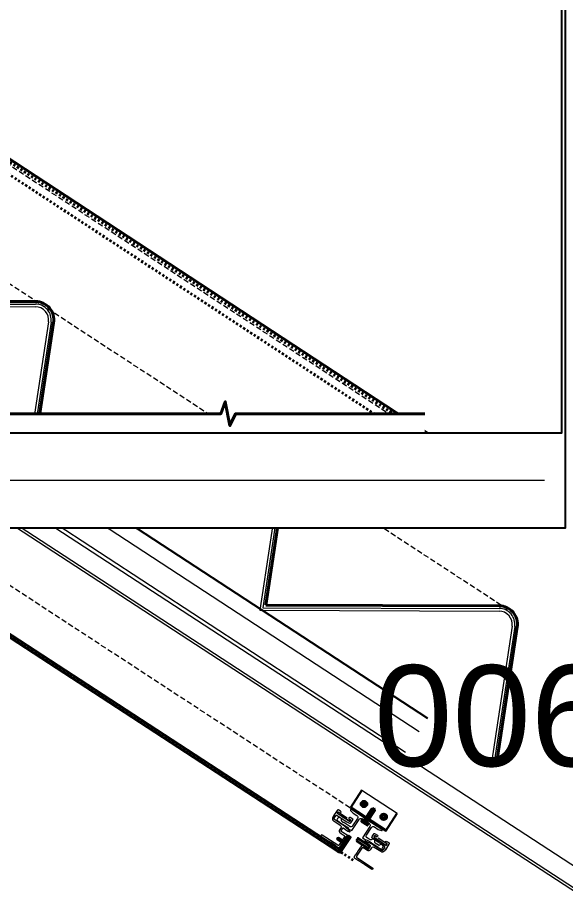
# Model space of a CAD drawing. Header units: inches. Extents: x -301 to 39679, y -468 to 370.
# Drawn here: x 607.63 to 633.7, y -17.23 to 24.51 of the extents above; entities that cross this region are included whole.
import ezdxf
from ezdxf.enums import TextEntityAlignment as Align

# ---------------------------------------------------------------- set-up
doc = ezdxf.new("R2010")
doc.units = ezdxf.units.IN
doc.header["$MEASUREMENT"] = 0
for name, pattern in [('DASHED', [0.75, 0.5, -0.25]), ('DASHED2', [0.375, 0.25, -0.125]), ('HIDDEN', [0.375, 0.25, -0.125]), ('HIDDEN2', [0.1875, 0.125, -0.0625])]:
    doc.linetypes.add(name, pattern=pattern)
doc.layers.get('Defpoints').update_dxf_attribs({"color": 3})
doc.layers.add('NSE-Border', color=156, linetype='Continuous', plot=False)
doc.layers.add('NSE-Construction', color=86, linetype='Continuous', plot=False)
for name, color, linetype, lineweight in [('NSE-By_Others', 252, 'Continuous', 0), ('NSE-By_Others_Hidden', 252, 'HIDDEN', 0), ('NSE-Furring 01', 30, 'Continuous', 18), ('NSE-Hardware', 111, 'Continuous', 25), ('NSE-Notes', 11, 'Continuous', 40), ('NSE-Panels 01', 1, 'Continuous', 40), ('NSE-Title', 51, 'Continuous', 9)]:
    doc.layers.add(name, color=color, linetype=linetype, lineweight=lineweight)
doc.layers.add('NSE-Detail Border', color=7, linetype='Continuous')
doc.layers.add('Wipeouts', color=7, linetype='Continuous')
doc.styles.add('004 - NSSM - Standard', font='arial.ttf', dxfattribs={"height": 0.4})
doc.styles.add('008 - NSSM - Standard', font='arial.ttf', dxfattribs={"height": 0.8})
doc.styles.add('048 - NSSM - Standard', font='arial.ttf', dxfattribs={"height": 4.8})
doc.styles.add('3_0-0_TEXT', font='simplex.shx', dxfattribs={"width": 0.7, "height": 0.375})
doc.dimstyles.new('$$$FASTENER$$$', dxfattribs={"dimtxt": 0.375, "dimasz": 0, "dimexe": 0, "dimexo": 0, "dimgap": 0, "dimtad": 0, "dimtih": 1, "dimtoh": 1, "dimdec": 4, "dimzin": 3, "dimdsep": 46, "dimlunit": 4, "dimtxsty": '3_0-0_TEXT', "dimblk": 'NONE', "dimcen": 0, "dimclrd": 256, "dimclre": 256, "dimclrt": 256, "dimadec": 0, "dimazin": 0, "dimtfac": 0.375, "dimtdec": 4, "dimtofl": 0, "dimtmove": 1, "dimatfit": 3, "dimldrblk": 'NONE', "dimfxl": 1, "dimtolj": 1, "dimtzin": 0, "dimarcsym": 0})

# ---------------------------------------------------------------- blocks, each defined once
blk = doc.blocks.new('*U338')
blk.add_wipeout([(32.646, 1.129), (32.646, 0), (0, 0), (0, 11.312), (32.688, 11.312), (32.688, 0), (32.646, 0), (32.646, 11.271), (0.042, 11.271), (0.042, 1.129)])
at = {"layer": 'Defpoints', "ltscale": 0.0625}
blk.add_lwpolyline([(0.042, 1.129), (32.646, 1.129), (32.646, 11.271), (0.042, 11.271)], close=True, dxfattribs=at)
at = {"layer": 'NSE-Border', "ltscale": 0.0625}
blk.add_lwpolyline([(0, 0), (32.688, 0), (32.688, 11.312), (0, 11.312)], close=True, dxfattribs=at)
at = {"layer": 'NSE-Title'}
blk.add_line((0.938, 0.567), (32.438, 0.567), dxfattribs=at)
at = {"layer": 'Defpoints', "style": '008 - NSSM - Standard'}
blk.add_attdef('DETAIL_NUMBER', text='', height=0.218, dxfattribs=at).set_placement((0.625, 0.567), align=Align.MIDDLE_CENTER)
at = {"layer": 'NSE-Title', "style": '004 - NSSM - Standard'}
for tag, p in [('DETAIL_DESCRIPTION', (1.129, 0.62)), ('ARCH_REF', (2.197, 0.388))]:
    blk.add_attdef(tag, p, '', height=0.134, dxfattribs=at)
blk = doc.blocks.new('Bolt Head')
blk.add_lwpolyline([(0.25, 0), (0.125, 0.217), (-0.125, 0.217), (-0.25, 0), (-0.125, -0.217), (0.125, -0.217)], close=True)
for radius in [0.312, 0.125]:
    blk.add_circle((0, 0), radius)
blk = doc.blocks.new('_None')
blk = doc.blocks.new('*U110')
at = {"linetype": 'Continuous'}
blk.add_lwpolyline([(0.642, -1.543), (0.77, -1.543, 0.414214), (0.9, -1.413), (0.9, -1.041, -0.414214), (1, -0.941), (1.109, -0.941, 0.414214), (1.205, -0.845), (1.205, -0.616, -0.414214), (1.255, -0.566), (1.71, -0.566, -0.414214), (1.76, -0.616), (1.76, -1.503, 1), (1.84, -1.503), (1.84, -1.121, 0.302776), (1.827, -1.103, -0.666667), (1.827, -1.08, 0.666667), (1.827, -1.043, -0.666667), (1.827, -1.02, 0.666667), (1.827, -0.983, -0.666667), (1.827, -0.96, 0.666667), (1.827, -0.923, -0.666667), (1.827, -0.9, 0.666667), (1.827, -0.863, -0.666667), (1.827, -0.84, 0.666667), (1.827, -0.803, -0.666667), (1.827, -0.78, 0.666667), (1.827, -0.743, -0.666667), (1.827, -0.72, 0.302776), (1.84, -0.701), (1.84, -0.539, 0.198912), (1.835, -0.528), (1.797, -0.491, 0.198912), (1.786, -0.486), (1.654, -0.486, 0.302776), (1.636, -0.498, -0.666667), (1.612, -0.498, 0.666667), (1.576, -0.498, -0.666667), (1.552, -0.498, 0.666667), (1.516, -0.498, -0.666667), (1.492, -0.498, 0.666667), (1.456, -0.498, -0.666667), (1.432, -0.498, 0.666667), (1.396, -0.498, -0.666667), (1.372, -0.498, 0.666667), (1.336, -0.498, -0.666667), (1.312, -0.498, 0.666667), (1.276, -0.498, -0.666667), (1.252, -0.498, 0.666667), (1.216, -0.498, -0.666667), (1.192, -0.498, 0.302776), (1.174, -0.486), (1.141, -0.486, 0.414214), (1.125, -0.502), (1.125, -0.845, -0.414214), (1.109, -0.861), (0.948, -0.861, -0.414214), (0.932, -0.845), (0.932, -0.58, 0.045635), (0.931, -0.577), (0.917, -0.5, 0.832406), (0.883, -0.5), (0.82, -0.843, 0.045635), (0.82, -0.845), (0.82, -1.413, -0.414214), (0.77, -1.463), (0.642, -1.463, -0.414214), (0.592, -1.413), (0.592, -0.861, 0.01996), (0.592, -0.86), (0.581, -0.719, 0.391021), (0.531, -0.673), (0.354, -0.673, 0.414214), (0.338, -0.689), (0.338, -0.849, 1), (0.418, -0.849), (0.418, -0.769, -0.414214), (0.434, -0.753), (0.496, -0.753, -0.414214), (0.512, -0.769), (0.512, -1.086, 0.262938), (0.52, -1.1, -0.564932), (0.52, -1.125, 0.262938), (0.512, -1.139), (0.512, -1.447, -0.414214), (0.496, -1.463), (0.434, -1.463, -0.414214), (0.418, -1.447), (0.418, -1.383, 1), (0.338, -1.383), (0.338, -1.493, 0.414214), (0.388, -1.543), (0.706, -1.543)], format="xyb", dxfattribs=at)
at = {"linetype": 'DASHED', "lineweight": 0, "transparency": 16777216}
blk.add_lwpolyline([(0.496, -0.772), (0.496, -1.452), (0.434, -1.452), (0.434, -0.772)], close=True, dxfattribs=at)
blk = doc.blocks.new('*U158')
at = {"transparency": 16777216}
blk.add_lwpolyline([(0.798, -0.617), (0.806, -0.625), (0.798, -0.632), (0.806, -0.64), (0.798, -0.647), (0.806, -0.655), (0.798, -0.662), (0.806, -0.67), (0.798, -0.677), (0.806, -0.685), (0.798, -0.692), (0.806, -0.7), (0.798, -0.707), (0.806, -0.715), (0.798, -0.722), (0.806, -0.73), (0.798, -0.737), (0.806, -0.745), (0.798, -0.752), (0.806, -0.76), (0.798, -0.767), (0.806, -0.775), (0.798, -0.782), (0.806, -0.79), (0.798, -0.797), (0.806, -0.805), (0.798, -0.812), (0.806, -0.82), (0.798, -0.827), (0.806, -0.835), (0.798, -0.842), (0.806, -0.85), (0.798, -0.857), (0.806, -0.865), (0.798, -0.872), (0.806, -0.88), (0.798, -0.887), (0.806, -0.895), (0.798, -0.902), (0.806, -0.91), (0.798, -0.917), (0.806, -0.925), (0.798, -0.932), (0.806, -0.94), (0.798, -0.947), (0.806, -0.955), (0.798, -0.962), (0.806, -0.97), (0.798, -0.977), (0.806, -0.985), (0.798, -0.992), (0.806, -1), (0.798, -1.007), (0.806, -1.015), (0.798, -1.022), (0.806, -1.03), (0.798, -1.037), (0.806, -1.045), (0.798, -1.052), (0.806, -1.06), (0.798, -1.067), (0.806, -1.075), (0.798, -1.082), (0.806, -1.09), (0.798, -1.097), (0.806, -1.105), (0.798, -1.112), (0.806, -1.12), (0.798, -1.127), (0.806, -1.135), (0.798, -1.142), (0.806, -1.15), (0.798, -1.157), (0.806, -1.165), (0.806, -1.187), (0.789, -1.35, -0.383421), (0.761, -1.375), (0.716, -1.375, -0.918526), (0.679, -1.179, 0.337188), (0.716, -1.131), (0.716, -0.948, 0.337188), (0.679, -0.9, -0.760886), (0.679, -0.707, 0.337188), (0.716, -0.659), (0.716, -0.497, 0.414214), (0.616, -0.397), (0.19, -0.397, 0.414214), (0.09, -0.497), (0.09, -0.71), (0.055, -0.875, -0.900068), (0, -0.87), (0, -0.015, 1), (0, 0.015), (0, 0.87, -0.900068), (0.055, 0.875), (0.09, 0.71), (0.09, 0.497, 0.414214), (0.19, 0.397), (0.616, 0.397, 0.414214), (0.716, 0.497), (0.716, 0.835, 1), (0.716, 0.855), (0.716, 0.869, 1), (0.716, 0.889), (0.716, 0.943, 0.337188), (0.679, 0.991, -0.873386), (0.706, 1.187), (0.761, 1.187, -0.383421), (0.789, 1.163), (0.806, 1), (0.806, 0.513), (0.836, 0.513), (0.836, 0.397), (0.825, 0.307), (0.19, 0.307, 0.414214), (0.09, 0.207), (0.09, 0.015, 1), (0.09, -0.015), (0.09, -0.207, 0.414214), (0.19, -0.307), (0.825, -0.307), (0.836, -0.397), (0.836, -0.513), (0.806, -0.513), (0.806, -0.55), (0.798, -0.557), (0.806, -0.565), (0.798, -0.572), (0.806, -0.58), (0.798, -0.587), (0.806, -0.595), (0.798, -0.602), (0.806, -0.61)], format="xyb", close=True, dxfattribs=at)
blk = doc.blocks.new('*U49')
at = {"linetype": 'Continuous'}
blk.add_lwpolyline([(0.642, 1.543), (0.77, 1.543, -0.414214), (0.9, 1.413), (0.9, 1.041, 0.414214), (1, 0.941), (1.109, 0.941, -0.414214), (1.205, 0.845), (1.205, 0.616, 0.414214), (1.255, 0.566), (1.71, 0.566, 0.414214), (1.76, 0.616), (1.76, 1.503, -1), (1.84, 1.503), (1.84, 1.121, -0.302776), (1.827, 1.103, 0.666667), (1.827, 1.08, -0.666667), (1.827, 1.043, 0.666667), (1.827, 1.02, -0.666667), (1.827, 0.983, 0.666667), (1.827, 0.96, -0.666667), (1.827, 0.923, 0.666667), (1.827, 0.9, -0.666667), (1.827, 0.863, 0.666667), (1.827, 0.84, -0.666667), (1.827, 0.803, 0.666667), (1.827, 0.78, -0.666667), (1.827, 0.743, 0.666667), (1.827, 0.72, -0.302776), (1.84, 0.701), (1.84, 0.539, -0.198912), (1.835, 0.528), (1.797, 0.491, -0.198912), (1.786, 0.486), (1.654, 0.486, -0.302776), (1.636, 0.498, 0.666667), (1.612, 0.498, -0.666667), (1.576, 0.498, 0.666667), (1.552, 0.498, -0.666667), (1.516, 0.498, 0.666667), (1.492, 0.498, -0.666667), (1.456, 0.498, 0.666667), (1.432, 0.498, -0.666667), (1.396, 0.498, 0.666667), (1.372, 0.498, -0.666667), (1.336, 0.498, 0.666667), (1.312, 0.498, -0.666667), (1.276, 0.498, 0.666667), (1.252, 0.498, -0.666667), (1.216, 0.498, 0.666667), (1.192, 0.498, -0.302776), (1.174, 0.486), (1.141, 0.486, -0.414214), (1.125, 0.502), (1.125, 0.845, 0.414214), (1.109, 0.861), (0.948, 0.861, 0.414214), (0.932, 0.845), (0.932, 0.58, -0.045635), (0.931, 0.577), (0.917, 0.5, -0.832406), (0.883, 0.5), (0.82, 0.843, -0.045635), (0.82, 0.845), (0.82, 1.413, 0.414214), (0.77, 1.463), (0.642, 1.463, 0.414214), (0.592, 1.413), (0.592, 0.861, -0.01996), (0.592, 0.86), (0.581, 0.719, -0.391021), (0.531, 0.673), (0.354, 0.673, -0.414214), (0.338, 0.689), (0.338, 0.849, -1), (0.418, 0.849), (0.418, 0.769, 0.414214), (0.434, 0.753), (0.496, 0.753, 0.414214), (0.512, 0.769), (0.512, 1.086, -0.262938), (0.52, 1.1, 0.564932), (0.52, 1.125, -0.262938), (0.512, 1.139), (0.512, 1.447, 0.414214), (0.496, 1.463), (0.434, 1.463, 0.414214), (0.418, 1.447), (0.418, 1.383, -1), (0.338, 1.383), (0.338, 1.493, -0.414214), (0.388, 1.543), (0.706, 1.543)], format="xyb", dxfattribs=at)
at = {"linetype": 'DASHED', "lineweight": 0, "transparency": 16777216}
blk.add_lwpolyline([(0.496, 0.772), (0.496, 1.452), (0.434, 1.452), (0.434, 0.772)], close=True, dxfattribs=at)
blk = doc.blocks.new('*U220')
blk.add_wipeout([(-9.315, 0), (-0.315, 0), (-0.112, 0.569), (0.112, -0.569), (0.383, 0), (9.383, 0), (9.379, -4.66), (-9.319, -4.629)]).dxf.layer = 'Wipeouts'
blk.add_lwpolyline([(9.383, 0), (0.383, 0), (0.112, -0.569), (-0.112, 0.569), (-0.315, 0), (-9.315, 0)])
blk = doc.blocks.new('*U30')
blk.add_lwpolyline([(0.035, -0.125), (0.035, 0.125), (0.052, 0.125), (0.052, -0.125)], close=True)
for points in [[(0.052, 0.11), (0.136, 0.05), (0.5, 0.05), (0.552, 0), (0.5, -0.05), (0.136, -0.05), (0.052, -0.11), (0.052, 0.11)], [(0.5, 0.05), (0.402, 0.029), (0.373, 0), (0.402, -0.029), (0.5, -0.05)], [(0.402, 0.029), (0.552, 0)]]:
    blk.add_leader(points, dimstyle='$$$FASTENER$$$')
at = {"has_arrowhead": 0}
for points in [[(0.143, 0.05), (0.148, 0.069), (0.184, -0.063), (0.187, -0.051)], [(0.175, 0.05), (0.18, 0.069), (0.215, -0.063), (0.218, -0.051)], [(0.206, 0.05), (0.211, 0.069), (0.246, -0.063), (0.25, -0.051)], [(0.237, 0.05), (0.242, 0.069), (0.278, -0.063), (0.281, -0.051)], [(0.268, 0.05), (0.273, 0.069), (0.309, -0.063), (0.312, -0.051)], [(0.3, 0.05), (0.305, 0.069), (0.34, -0.063), (0.343, -0.051)], [(0.331, 0.05), (0.336, 0.069), (0.371, -0.063), (0.375, -0.051)], [(0.362, 0.05), (0.367, 0.069), (0.403, -0.063), (0.406, -0.051)], [(0.136, 0), (0.153, -0.063), (0.156, -0.051)]]:
    blk.add_leader(points, dimstyle='$$$FASTENER$$$', dxfattribs=at)
blk = doc.blocks.new('*U157')
blk.add_lwpolyline([(30, -0.124), (0.125, -0.125), (0.125, -0.876), (0, -0.876), (0, -0.125, -0.414214), (0.125, 0), (30, 0.001, -0.414214), (30.125, -0.124)], format="xyb")
blk.add_lwpolyline([(30, -0.124), (30, -0.875), (30.125, -0.874), (30.125, -0.124)])
at = {"layer": 'Defpoints'}
for p, q in [((0, 0), (0.185, -0.185)), ((30.125, 0.001), (29.94, -0.184)), ((0.125, -0.876), (0.178, -0.876)), ((30, -0.875), (29.947, -0.875))]:
    blk.add_line(p, q, dxfattribs=at)
for points in [[(0.125, 0), (0, 0), (0, -0.125)], [(30, 0.001), (30.125, 0.001), (30.125, -0.124)]]:
    blk.add_lwpolyline(points, dxfattribs=at)
at = {"layer": 'NSE-Hardware', "xscale": -1, "rotation": 180}
blk.add_blockref('*U30', (-0.035, -0.501), dxfattribs=at)
at = {"layer": 'NSE-Hardware', "xscale": -1}
blk.add_blockref('*U30', (30.16, -0.5), dxfattribs=at)
blk = doc.blocks.new('*U127')
for p, q in [((-0.061, 0.09), (0.028, 0.09)), ((-0.061, -0.09), (0.028, -0.09))]:
    blk.add_line(p, q)
for points in [[(0.028, 0.181), (-0.061, 0.181, 0.414214), (-0.073, 0.168), (-0.073, -0.168, 0.414214), (-0.061, -0.18), (0.028, -0.18)], [(-0.073, 0.103, 0.414214), (-0.061, 0.09, 0.414214), (-0.073, 0.078)], [(-0.073, -0.078, 0.414214), (-0.061, -0.09, 0.414214), (-0.073, -0.103)]]:
    blk.add_lwpolyline(points, format="xyb")
blk.add_lwpolyline([(0.052, 0.196), (0.028, 0.196), (0.028, -0.196), (0.052, -0.196)], close=True)
for points in [[(0.052, 0.08), (0.719, 0.08), (0.802, 0), (0.719, -0.08), (0.052, -0.08), (0.052, 0.08)], [(0.719, 0.08), (0.562, 0.046), (0.516, 0), (0.562, -0.046), (0.719, -0.08)], [(0.562, 0.046), (0.802, 0)]]:
    blk.add_leader(points, dimstyle='$$$FASTENER$$$')
at = {"has_arrowhead": 0}
for points in [[(0.078, 0.08), (0.085, 0.108), (0.143, -0.108), (0.151, -0.08)], [(0.14, 0.08), (0.148, 0.108), (0.206, -0.108), (0.213, -0.08)], [(0.203, 0.08), (0.21, 0.108), (0.268, -0.108), (0.276, -0.08)], [(0.265, 0.08), (0.273, 0.108), (0.331, -0.108), (0.338, -0.08)], [(0.328, 0.08), (0.335, 0.108), (0.393, -0.108), (0.401, -0.08)], [(0.39, 0.08), (0.398, 0.108), (0.456, -0.108), (0.463, -0.08)], [(0.453, 0.08), (0.46, 0.108), (0.518, -0.108), (0.526, -0.08)], [(0.052, 0), (0.081, -0.108), (0.088, -0.08)]]:
    blk.add_leader(points, dimstyle='$$$FASTENER$$$', dxfattribs=at)

msp = doc.modelspace()

# ---------------------------------------------------------------- linework, layer by layer
at = {"color": 0, "linetype": 'Continuous', "lineweight": 0, "extrusion": (3.20393e-20, 1, -1.2238e-14)}
for p, q in [((597.29282, 11.04325), (608.48936, 11.0057)), ((609.35159, 10.00004), (608.41642, 3.80841)), ((608.41571, 3.80877), (608.41642, 3.80841)), ((608.41642, 3.80841), (619.52191, 3.77116)), ((620.38414, 2.76551), (619.44898, -3.42613)), ((619.44826, -3.42577), (619.44898, -3.42613)), ((630.47412, -10.66028), (630.47484, -10.66065)), ((623.46362, -14.47287), (623.46296, -14.4724)), ((623.88259, -14.74575), (623.88193, -14.74527))]:
    msp.add_line(p, q, dxfattribs=at)
at = {"layer": 'NSE-By_Others', "linetype": 'DASHED2', "extrusion": (3.20393e-20, 1, -1.2238e-14)}
for p, q in [((632.37951, 1.02263), (577.34944, 37.07568)), ((631.26155, -3.8371), (575.69173, 32.44773)), ((624.7008, -13.88481), (573.86312, 19.31012))]:
    msp.add_line(p, q, dxfattribs=at)
at = {"layer": 'NSE-By_Others', "extrusion": (3.20393e-20, 1, -1.2238e-14)}
for p, q in [((626.7381, -9.44536), (584.91757, 17.86237)), ((626.08886, -10.43966), (584.2668, 16.86907))]:
    msp.add_line(p, q, dxfattribs=at)
at = {"layer": 'NSE-By_Others', "linetype": 'Continuous', "extrusion": (3.20393e-20, 1, -1.2238e-14)}
for p, q in [((597.14688, 10.9191), (608.4882, 10.88107)), ((597.00166, 10.79459), (608.48778, 10.75607)), ((609.10368, 10.03773), (608.12526, 3.55974)), ((609.22727, 10.01906), (608.27049, 3.68426)), ((608.12526, 3.55974), (619.52034, 3.52153)), ((608.27049, 3.68426), (619.52075, 3.64653)), ((620.13623, 2.80319), (619.15781, -3.6748)), ((620.25983, 2.78453), (619.30304, -3.55028)), ((619.15781, -3.6748), (630.54619, -3.71299)), ((619.30304, -3.55028), (630.54661, -3.58799)), ((631.16209, -4.43132), (630.18367, -10.90931)), ((631.28569, -4.44999), (630.3289, -10.7848))]:
    msp.add_line(p, q, dxfattribs=at)
at = {"layer": 'NSE-By_Others', "linetype": 'Continuous'}
for centre, radius in [((608.48569, 10.13107), 0.75), ((608.48569, 10.13107), 0.625), ((619.51824, 2.89653), 0.625), ((619.51824, 2.89653), 0.75), ((630.5441, -4.33798), 0.625), ((630.5441, -4.33798), 0.75)]:
    msp.add_arc(centre, radius, 351.411141, 89.807858, dxfattribs=at)
at = {"layer": 'NSE-By_Others_Hidden', "color": 253, "linetype": 'HIDDEN2', "ltscale": 0.5}
msp.add_lwpolyline([(608.38376, 3.68426), (620.38376, 3.68426), (620.38376, 4.43426), (608.38376, 4.43426)], close=True, dxfattribs=at)
at = {"layer": 'NSE-Construction', "extrusion": (3.20393e-20, 1, -1.2238e-14)}
msp.add_line((627.14814, -8.81737), (574.95348, 25.26361), dxfattribs=at)
at = {"layer": 'NSE-Construction'}
for points in [[(624.01915, -12.22784), (623.47612, -13.06159), (625.15201, -14.1531), (625.69504, -13.31935)], [(623.48977, -13.04064), (625.16566, -14.13215)]]:
    msp.add_lwpolyline(points, dxfattribs=at)
at = {"layer": 'NSE-Furring 01'}
for points in [[(573.44898, 23.67712), (572.90595, 22.84337), (678.96066, -46.23033), (679.50368, -45.39657)], [(573.44898, 23.67712), (679.50368, -45.39657)], [(572.97417, 22.94811), (678.92413, -46.05736), (679.39894, -45.32835)], [(624.01915, -12.22784), (625.69504, -13.31935)]]:
    msp.add_lwpolyline(points, dxfattribs=at)
at = {"layer": 'NSE-Panels 01', "color": 9, "linetype": 'HIDDEN2', "ltscale": 0.25, "extrusion": (3.20393e-20, 1, -1.2238e-14)}
for p, q in [((632.44801, 1.12718), (577.38674, 37.20068)), ((632.174, 0.70895), (577.23754, 36.70068)), ((623.60734, -15.55943), (571.93465, 18.18073))]:
    msp.add_line(p, q, dxfattribs=at)
at = {"layer": 'NSE-Panels 01', "extrusion": (3.20393e-20, 1, -1.2238e-14)}
for p, q in [((632.51651, 1.23174), (577.424, 37.3257)), ((597.29211, 11.04361), (608.48864, 11.00607)), ((609.35087, 10.00041), (608.41571, 3.80877)), ((608.41571, 3.80877), (619.52119, 3.77153)), ((620.38343, 2.76587), (619.44826, -3.42577)), ((619.44826, -3.42577), (630.54705, -3.46299)), ((631.40929, -4.46866), (630.47412, -10.66028))]:
    msp.add_line(p, q, dxfattribs=at)
at = {"layer": 'NSE-Panels 01'}
msp.add_lwpolyline([(623.7666, -14.62789), (623.83482, -14.52315), (624.37387, -14.87623), (624.30565, -14.98098)], close=True, dxfattribs=at)
for centre in [(608.48569, 10.13107), (619.51824, 2.89653), (630.5441, -4.33798)]:
    msp.add_arc(centre, 0.875, 351.411141, 89.807858, dxfattribs=at)

# ---------------------------------------------------------------- block references
at = {"layer": 'NSE-Construction'}
for p, xscale, yscale, zscale, rotation in [((624.11652, -12.88497), 0.5000000000000001, 0.5000000000000001, 0.5000000000000001, 114.4209895767726), ((625.05328, -13.49806), 0.5000000000000002, 0.5000000000000002, 0.5000000000000002, 294.4209895767726)]:
    msp.add_blockref('Bolt Head', p, dxfattribs=dict(at, xscale=xscale, yscale=yscale, zscale=zscale, rotation=rotation))
at = {"layer": 'NSE-Construction', "rotation": 56.92370058426178}
msp.add_blockref('*U127', (624.1664, -13.74581), dxfattribs=at)
at = {"layer": 'NSE-Furring 01', "xscale": -1, "rotation": 56.92370058426182}
for name, p in [('*U49', (624.34988, -13.70453)), ('*U158', (624.24355, -13.62706)), ('*U110', (624.22505, -13.62454))]:
    msp.add_blockref(name, p, dxfattribs=at)
at = {"layer": 'NSE-Hardware', "xscale": 0.5, "yscale": 0.5, "zscale": 0.5}
for p in [(609.69157, 4.05926), (617.29549, 4.05926)]:
    msp.add_blockref('Bolt Head', p, dxfattribs=at)
at = {"layer": 'NSE-Panels 01', "rotation": 146.9237005842617}
msp.add_blockref('*U157', (622.98602, -15.20468), dxfattribs=at)

# ---------------------------------------------------------------- texts
at = {"layer": 'Defpoints', "color": 5}
note = msp.add_mtext_dynamic_manual_height_columns('006/9.01\\P', width=15.7513444, gutter_width=2, heights=[4.96371, 0], dxfattribs=dict(at, insert=(646.52274, -6.28629), char_height=4.8, attachment_point=2, style='048 - NSSM - Standard'))

# ---------------------------------------------------------------- next in the draw order: block references
at = {"layer": 'NSE-Notes'}
msp.add_blockref('*U220', (598.92744, 5.67381), dxfattribs=at)

# ---------------------------------------------------------------- next in the draw order: block references
msp.add_blockref('*U220', (617.62509, 5.67381), dxfattribs=at)

# ---------------------------------------------------------------- next in the draw order: block references
at = {"layer": 'NSE-Detail Border', "xscale": 4, "yscale": 4, "zscale": 4}
msp.add_blockref('*U338', (502.95158, 0.25), dxfattribs=at)

doc.saveas('drawing.dxf')
